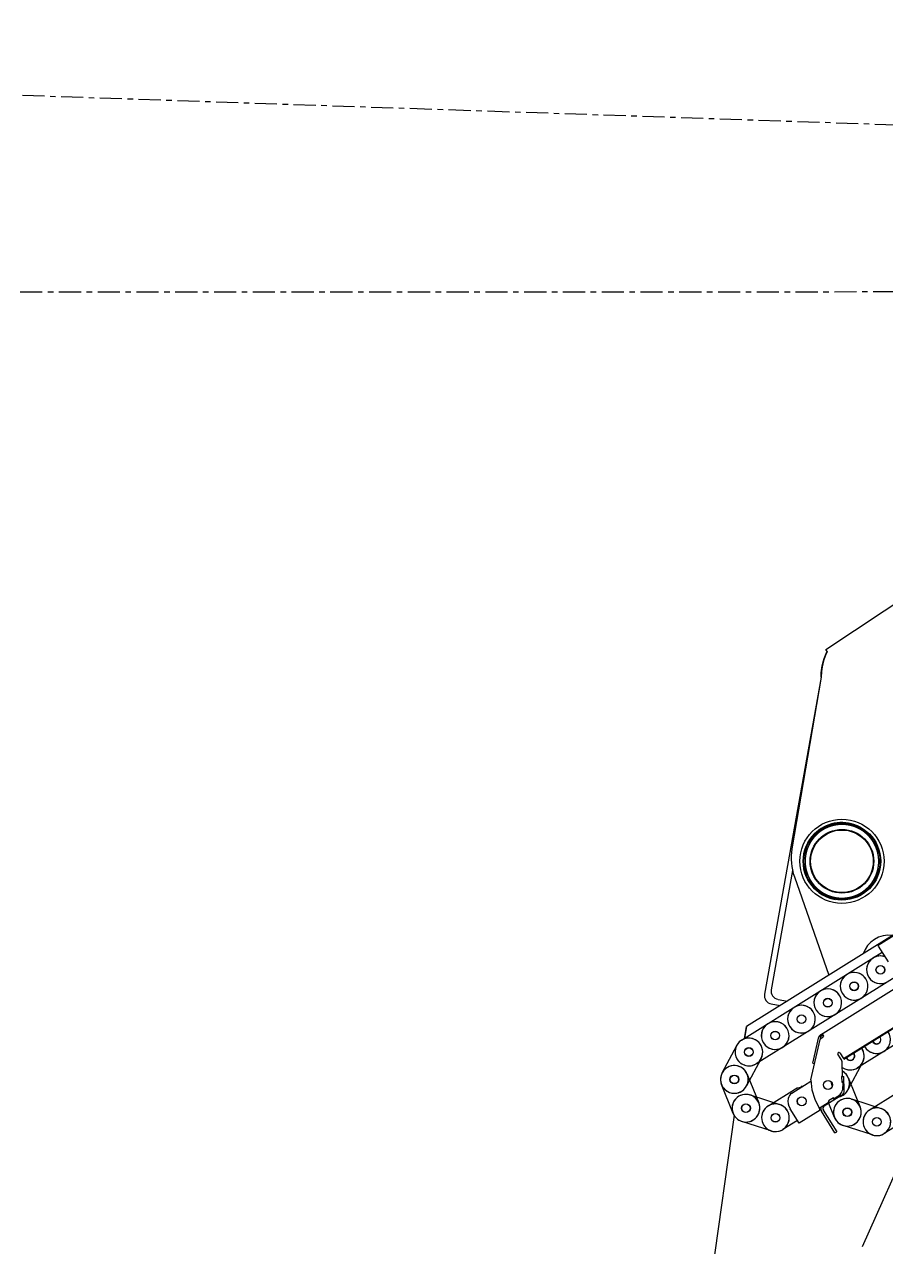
# Model space of a CAD drawing. Extents: x -79364 to 3230, y 28528 to 72157.
# Drawn here: x -70191 to -68636, y 54104 to 56311 of the extents above; entities that cross this region are included whole.
import ezdxf

# ---------------------------------------------------------------- set-up
doc = ezdxf.new("R2010")
doc.units = 0
doc.header["$LTSCALE"] = 500
doc.linetypes.add('CENTER', pattern=[7, 4, -1, 1, -1])
doc.layers.get('0').update_dxf_attribs({"linetype": 'CONTINUOUS'})
doc.layers.add('S0CE1', color=1, linetype='CENTER')
doc.layers.add('S0CO1', color=1, linetype='CONTINUOUS')

# ---------------------------------------------------------------- blocks, each defined once
blk = doc.blocks.new('PK65002M m platform_side')
at = {"linetype": 'Continuous'}
for p, q in [((-11748.7, 6044.3), (-10238.3, 7044)), ((-11758.7, 5348.5), (-9916, 6499.9)), ((-10127.1, 6464.3), (-11654.7, 5509.8)), ((-11717.2, 5305.4), (-9954.7, 6406.8)), ((-11716.4, 5304.2), (-9953.9, 6405.5)), ((-10639.9, 6067.7), (-11874.6, 5296.2)), ((-10456.8, 6060.5), (-11691.5, 5288.9)), ((-11746.3, 6040.6), (-11748.7, 6044.3)), ((-11757.6, 5994), (-11859.5, 5421.8)), ((-11757.2, 5994.3), (-11810.1, 5684.1)), ((-11780.6, 5693.5), (-11782.1, 5693.8)), ((-11779.1, 5699), (-11779.9, 5694.7)), ((-11809, 5645), (-11847.5, 5429.9)), ((-11805.8, 5633.8), (-11743.3, 5456.2)), ((-11584.2, 5555.7), (-11892.1, 5363.3)), ((-11901.1, 5338.6), (-11647, 5497.4)), ((-11654.4, 5509.4), (-11654.7, 5509.8)), ((-11653.8, 5508.3), (-11654.4, 5509.4)), ((-11636.1, 5480.1), (-11653.8, 5508.3)), ((-11673.7, 5456.5), (-11673.6, 5456.5)), ((-11673.7, 5456.5), (-11673.6, 5456.5)), ((-11668.9, 5448.9), (-11668.9, 5448.9)), ((-11649.4, 5440.8), (-11649.4, 5440.7)), ((-11835.3, 5412.5), (-11818.2, 5409.4)), ((-11721.2, 5426.8), (-11721.1, 5426.9)), ((-11721.2, 5426.8), (-11721.1, 5426.9)), ((-11716.4, 5419.2), (-11716.4, 5419.2)), ((-11696.9, 5411.1), (-11696.9, 5411.1)), ((-11847.4, 5404.3), (-11831.1, 5401.4)), ((-11768.7, 5397.2), (-11768.6, 5397.2)), ((-11768.7, 5397.2), (-11768.6, 5397.2)), ((-11763.9, 5389.6), (-11763.9, 5389.5)), ((-11895.9, 5341.8), (-11892.1, 5363.3)), ((-11892.1, 5363.3), (-11895.9, 5341.8)), ((-11892.1, 5363.3), (-11892.1, 5363.3)), ((-11816.2, 5367.5), (-11816.1, 5367.5)), ((-11816.2, 5367.5), (-11816.1, 5367.5)), ((-11744.4, 5381.4), (-11744.4, 5381.4)), ((-11811.3, 5359.9), (-11811.4, 5359.9)), ((-11791.8, 5351.8), (-11791.8, 5351.7)), ((-11776.2, 5267.3), (-11759.4, 5340)), ((-11772.3, 5297.5), (-11761.4, 5344.8)), ((-11758.4, 5344.1), (-11761.4, 5344.8)), ((-11760.1, 5347.2), (-11757.8, 5345.3)), ((-11758.4, 5344.1), (-11759, 5341.8)), ((-11758.7, 5348.5), (-11757.1, 5346)), ((-11758.1, 5341.8), (-11754.5, 5344)), ((-11757.7, 5349.1), (-11756.7, 5349.8)), ((-11753.5, 5348.2), (-11757.1, 5346)), ((-11756.7, 5349.8), (-11755.7, 5350.2)), ((-11756.1, 5346.6), (-11755.1, 5347.2)), ((-11755.1, 5347.2), (-11754.2, 5347.7)), ((-11753.7, 5345), (-11754.5, 5344)), ((-11754.2, 5347.7), (-11753.5, 5347.8)), ((-11754.1, 5349.3), (-11753.6, 5347.9)), ((-11936.2, 5279.7), (-11909.9, 5329.1)), ((-11863.6, 5337.8), (-11863.6, 5337.8)), ((-11863.6, 5337.8), (-11863.6, 5337.8)), ((-11858.8, 5330.2), (-11858.9, 5330.2)), ((-11839.3, 5322.1), (-11839.3, 5322)), ((-11675.7, 5322.9), (-11675.8, 5322.9)), ((-11645.3, 5317.8), (-11645.3, 5317.8)), ((-11642.7, 5319.4), (-11642.7, 5319.4)), ((-11911.1, 5308.1), (-11911.1, 5308.2)), ((-11903.4, 5297.7), (-11903.4, 5297.8)), ((-11866.5, 5304.2), (-11892.1, 5256.2)), ((-11865.8, 5305.6), (-11866.5, 5304.2)), ((-11772.3, 5297.5), (-11769.3, 5296.8)), ((-11721.7, 5305.1), (-11727, 5313.6)), ((-11723.6, 5315.7), (-11717.2, 5305.4)), ((-11718.6, 5273.5), (-11719.5, 5297.7)), ((-11716.4, 5304.2), (-11717.2, 5305.4)), ((-11683.4, 5297), (-11709, 5248.9)), ((-11682.7, 5298.4), (-11683.4, 5297)), ((-11656.3, 5314.8), (-11656.3, 5314.8)), ((-11895.4, 5293.6), (-11895.5, 5293.5)), ((-11891, 5277.3), (-11890.4, 5275.8)), ((-11890.4, 5275.8), (-11870, 5225.4)), ((-11886.8, 5292.4), (-11886.8, 5292.4)), ((-11718.6, 5273.5), (-11720.6, 5273.4)), ((-11720.6, 5273.4), (-11720.2, 5263)), ((-11718.6, 5273.3), (-11716.7, 5273.3)), ((-11715.8, 5247.3), (-11716.7, 5273.3)), ((-11712.3, 5286.3), (-11712.4, 5286.2)), ((-11703.7, 5285.1), (-11703.7, 5285.1)), ((-11916.3, 5206.6), (-11937.3, 5258.6)), ((-11810.1, 5243.3), (-11775.9, 5264.7)), ((-11793.4, 5253.7), (-11793.3, 5255.2)), ((-11720.2, 5263), (-11718.2, 5263.1)), ((-11716.4, 5263.3), (-11718.3, 5263.3)), ((-11718.2, 5263.1), (-11718, 5254.9)), ((-11707.9, 5270), (-11707.3, 5268.6)), ((-11707.3, 5268.6), (-11686.9, 5218.1)), ((-11929.7, 5248.3), (-11929.7, 5248.3)), ((-11909.1, 5243.4), (-11909.1, 5243.5)), ((-11900.8, 5246.8), (-11900.7, 5246.8)), ((-11885.4, 5239.8), (-11883.9, 5239.3)), ((-11883.9, 5239.3), (-11832.2, 5222.5)), ((-11851.8, 5220.7), (-11805.7, 5249.6)), ((-11720.1, 5239.4), (-11751.9, 5219.5)), ((-11735.2, 5234.6), (-11744.1, 5229.1)), ((-11743, 5227.4), (-11744.1, 5229.1)), ((-11734.2, 5232.9), (-11735.2, 5234.6)), ((-11733.3, 5231.1), (-11734.4, 5232.8)), ((-11727.4, 5237.2), (-11734.2, 5232.9)), ((-11717.7, 5239.6), (-11717.7, 5239.5)), ((-11702.4, 5232.5), (-11700.9, 5232)), ((-11700.9, 5232), (-11649.1, 5215.2)), ((-11668.7, 5213.5), (-11622.6, 5242.3)), ((-11868.4, 5212.7), (-11868.3, 5212.7)), ((-11853.2, 5219.9), (-11851.8, 5220.7)), ((-11821.4, 5215.6), (-11821.4, 5215.6)), ((-11816.6, 5208), (-11816.7, 5207.9)), ((-11797.2, 5188.8), (-11813.6, 5215.1)), ((-11759, 5212.7), (-11797.2, 5188.8)), ((-11761, 5216.2), (-11743, 5227.4)), ((-11759, 5212.7), (-11759.7, 5213.8)), ((-11732.5, 5171.5), (-11756.8, 5210.5)), ((-11753.5, 5212.6), (-11729.1, 5173.6)), ((-11733.3, 5199.4), (-11743.5, 5224.7)), ((-11741.8, 5225.8), (-11742.9, 5227.5)), ((-11670.1, 5212.6), (-11668.7, 5213.5)), ((-11914.7, 5203.3), (-11970.9, 4803.4)), ((-11847.6, 5174.9), (-11900.9, 5192.2)), ((-11888.1, 5191.5), (-11888.1, 5191.5)), ((-11871.1, 5204.1), (-11871.2, 5204.1)), ((-11800.4, 5193.9), (-11826.7, 5177.5)), ((-11817.9, 5186.8), (-11817.9, 5186.8)), ((-11664.6, 5167.7), (-11717.8, 5185)), ((-11688, 5196.8), (-11688.1, 5196.9)), ((-11685.3, 5205.4), (-11685.3, 5205.4)), ((-11682.6, 4966.2), (-11576.5, 5205.1)), ((-11617.3, 5186.7), (-11643.6, 5170.2)), ((-11732.5, 5171.5), (-11729.1, 5173.6)), ((-11716.4, 5184.5), (-11716.4, 5184.5)), ((-11705, 5184.2), (-11705, 5184.3)), ((-11666, 5168.1), (-11666, 5168.1)), ((-11642.3, 5171), (-11642.3, 5171))]:
    blk.add_line(p, q, dxfattribs=at)
for points in [[(-11757.6, 5994), (-11757.6, 5994.4), (-11757.6, 5994.8), (-11757.6, 5995.3), (-11757.6, 5995.7), (-11757.6, 5996.1), (-11757.6, 5996.6), (-11757.5, 5997), (-11757.5, 5997.4), (-11757.5, 5997.9), (-11757.5, 5998.3), (-11757.5, 5998.8), (-11757.4, 5999.2), (-11757.4, 5999.7), (-11757.4, 6000.1), (-11757.3, 6000.6), (-11757.3, 6001), (-11757.3, 6001.5), (-11757.2, 6002), (-11757.2, 6002.4), (-11757.1, 6002.9), (-11757.1, 6003.4), (-11757.1, 6003.8), (-11757, 6004.3), (-11756.9, 6004.8), (-11756.9, 6005.3), (-11756.8, 6005.7), (-11756.8, 6006.2), (-11756.7, 6006.7), (-11756.7, 6007.2), (-11756.6, 6007.7), (-11756.5, 6008.2), (-11756.4, 6008.7), (-11756.4, 6009.1), (-11756.3, 6009.6), (-11756.2, 6010.1), (-11756.1, 6010.6), (-11756.1, 6011.1), (-11756, 6011.6), (-11755.9, 6012.1), (-11755.8, 6012.6), (-11755.7, 6013.1), (-11755.6, 6013.6), (-11755.5, 6014.1), (-11755.4, 6014.6), (-11755.3, 6015.1), (-11755.2, 6015.6), (-11755.1, 6016.1), (-11755, 6016.6), (-11754.9, 6017.1), (-11754.8, 6017.6), (-11754.6, 6018.1), (-11754.5, 6018.6), (-11754.4, 6019.1), (-11754.3, 6019.6), (-11754.2, 6020.1), (-11754, 6020.6), (-11753.9, 6021.1), (-11753.8, 6021.6), (-11753.6, 6022.1), (-11753.5, 6022.6), (-11753.3, 6023.1), (-11753.2, 6023.6), (-11753.1, 6024), (-11752.9, 6024.5), (-11752.8, 6025), (-11752.6, 6025.5), (-11752.5, 6026), (-11752.3, 6026.5), (-11752.2, 6026.9), (-11752, 6027.4), (-11751.8, 6027.9), (-11751.7, 6028.4), (-11751.5, 6028.8), (-11751.3, 6029.3), (-11751.2, 6029.8), (-11751, 6030.2), (-11750.8, 6030.7), (-11750.7, 6031.1), (-11750.5, 6031.6), (-11750.3, 6032), (-11750.1, 6032.5), (-11749.9, 6032.9), (-11749.8, 6033.4), (-11749.6, 6033.8), (-11749.4, 6034.2), (-11749.2, 6034.7), (-11749, 6035.1), (-11748.8, 6035.5), (-11748.6, 6035.9), (-11748.4, 6036.4), (-11748.3, 6036.8), (-11748.1, 6037.2), (-11747.9, 6037.6), (-11747.7, 6038), (-11747.5, 6038.4), (-11747.3, 6038.8), (-11747.1, 6039.1), (-11746.9, 6039.5), (-11746.7, 6039.9), (-11746.5, 6040.3), (-11746.3, 6040.6)], [(-11746.3, 6040.6), (-11746.5, 6040.3), (-11746.7, 6039.9), (-11746.8, 6039.5), (-11747, 6039.2), (-11747.2, 6038.8), (-11747.4, 6038.4), (-11747.6, 6038), (-11747.8, 6037.6), (-11748, 6037.2), (-11748.2, 6036.8), (-11748.4, 6036.4), (-11748.6, 6036), (-11748.8, 6035.6), (-11748.9, 6035.2), (-11749.1, 6034.7), (-11749.3, 6034.3), (-11749.5, 6033.9), (-11749.7, 6033.5), (-11749.8, 6033), (-11750, 6032.6), (-11750.2, 6032.1), (-11750.4, 6031.7), (-11750.5, 6031.2), (-11750.7, 6030.8), (-11750.9, 6030.3), (-11751, 6029.9), (-11751.2, 6029.4), (-11751.4, 6028.9), (-11751.5, 6028.5), (-11751.7, 6028), (-11751.8, 6027.5), (-11752, 6027.1), (-11752.1, 6026.6), (-11752.3, 6026.1), (-11752.4, 6025.6), (-11752.6, 6025.1), (-11752.7, 6024.7), (-11752.9, 6024.2), (-11753, 6023.7), (-11753.2, 6023.2), (-11753.3, 6022.7), (-11753.4, 6022.2), (-11753.6, 6021.7), (-11753.7, 6021.2), (-11753.8, 6020.7), (-11753.9, 6020.2), (-11754.1, 6019.7), (-11754.2, 6019.2), (-11754.3, 6018.7), (-11754.4, 6018.2), (-11754.5, 6017.7), (-11754.6, 6017.2), (-11754.7, 6016.7), (-11754.9, 6016.2), (-11755, 6015.7), (-11755.1, 6015.2), (-11755.2, 6014.7), (-11755.3, 6014.2), (-11755.3, 6013.7), (-11755.4, 6013.2), (-11755.5, 6012.7), (-11755.6, 6012.2), (-11755.7, 6011.7), (-11755.8, 6011.2), (-11755.9, 6010.7), (-11755.9, 6010.2), (-11756, 6009.7), (-11756.1, 6009.2), (-11756.2, 6008.7), (-11756.2, 6008.2), (-11756.3, 6007.7), (-11756.3, 6007.2), (-11756.4, 6006.7), (-11756.5, 6006.2), (-11756.5, 6005.7), (-11756.6, 6005.3), (-11756.6, 6004.8), (-11756.7, 6004.3), (-11756.7, 6003.8), (-11756.8, 6003.3), (-11756.8, 6002.9), (-11756.8, 6002.4), (-11756.9, 6001.9), (-11756.9, 6001.4), (-11757, 6001), (-11757, 6000.5), (-11757, 6000.1), (-11757, 5999.6), (-11757.1, 5999.1), (-11757.1, 5998.7), (-11757.1, 5998.2), (-11757.1, 5997.8), (-11757.1, 5997.3), (-11757.1, 5996.9), (-11757.2, 5996.4), (-11757.2, 5996), (-11757.2, 5995.6), (-11757.2, 5995.1), (-11757.2, 5994.7), (-11757.2, 5994.3)], [(-11757.6, 5994), (-11757.6, 5994.4), (-11757.5, 5994.8), (-11757.5, 5995.2), (-11757.4, 5995.6), (-11757.4, 5996), (-11757.3, 5996.4), (-11757.3, 5996.8), (-11757.2, 5997.2), (-11757.1, 5997.7), (-11757.1, 5997.7)], [(-11712.2, 5727.8), (-11712.5, 5727.8), (-11712.8, 5727.8), (-11713, 5727.9), (-11713.3, 5727.9), (-11713.6, 5727.9), (-11713.9, 5728), (-11714.1, 5728), (-11714.4, 5728), (-11714.7, 5728), (-11715, 5728), (-11715.2, 5728.1), (-11715.5, 5728.1), (-11715.8, 5728.1), (-11716.1, 5728.1), (-11716.3, 5728.1), (-11716.6, 5728.1), (-11716.9, 5728.2), (-11717.2, 5728.2), (-11717.4, 5728.2), (-11717.7, 5728.2), (-11718, 5728.2), (-11718.3, 5728.2), (-11718.6, 5728.2), (-11718.8, 5728.2), (-11719.1, 5728.2), (-11719.4, 5728.2), (-11719.7, 5728.2), (-11719.9, 5728.2), (-11720.2, 5728.2), (-11720.5, 5728.2), (-11720.8, 5728.2), (-11721, 5728.2), (-11721.3, 5728.2), (-11721.6, 5728.2), (-11721.9, 5728.2), (-11722.2, 5728.2), (-11722.4, 5728.2), (-11722.7, 5728.2), (-11723, 5728.2), (-11723.3, 5728.1), (-11723.5, 5728.1), (-11723.8, 5728.1), (-11724.1, 5728.1), (-11724.4, 5728.1), (-11724.6, 5728.1), (-11724.9, 5728), (-11725.2, 5728), (-11725.5, 5728), (-11725.7, 5728), (-11726, 5727.9), (-11726.3, 5727.9), (-11726.6, 5727.9), (-11726.8, 5727.9), (-11727.1, 5727.8), (-11727.4, 5727.8), (-11727.7, 5727.8), (-11727.9, 5727.7), (-11728.2, 5727.7), (-11728.5, 5727.7), (-11728.8, 5727.6), (-11729, 5727.6), (-11729.3, 5727.6), (-11729.6, 5727.5), (-11729.9, 5727.5), (-11730.1, 5727.4), (-11730.4, 5727.4), (-11730.7, 5727.3), (-11731, 5727.3), (-11731.2, 5727.2), (-11731.5, 5727.2), (-11731.8, 5727.2), (-11732, 5727.1), (-11732.3, 5727.1), (-11732.6, 5727), (-11732.9, 5726.9), (-11733.1, 5726.9), (-11733.4, 5726.8), (-11733.7, 5726.8), (-11733.9, 5726.7), (-11734.2, 5726.7), (-11734.5, 5726.6), (-11734.8, 5726.5), (-11735, 5726.5), (-11735.3, 5726.4), (-11735.6, 5726.3), (-11735.8, 5726.3), (-11736.1, 5726.2), (-11736.4, 5726.1), (-11736.6, 5726.1), (-11736.9, 5726), (-11737.2, 5725.9), (-11737.4, 5725.9), (-11737.7, 5725.8), (-11738, 5725.7), (-11738.2, 5725.6), (-11738.5, 5725.6), (-11738.8, 5725.5), (-11739, 5725.4), (-11739.3, 5725.3), (-11739.6, 5725.2), (-11739.8, 5725.2), (-11740.1, 5725.1), (-11740.4, 5725), (-11740.6, 5724.9), (-11740.9, 5724.8), (-11741.1, 5724.7), (-11741.4, 5724.6), (-11741.7, 5724.6), (-11741.9, 5724.5), (-11742.2, 5724.4), (-11742.4, 5724.3), (-11742.7, 5724.2), (-11743, 5724.1), (-11743.2, 5724), (-11743.5, 5723.9), (-11743.7, 5723.8), (-11744, 5723.7), (-11744.3, 5723.6), (-11744.5, 5723.5), (-11744.8, 5723.4), (-11745, 5723.3), (-11745.3, 5723.2), (-11745.5, 5723.1), (-11745.8, 5723), (-11746.1, 5722.9), (-11746.3, 5722.7), (-11746.6, 5722.6), (-11746.8, 5722.5), (-11747.1, 5722.4), (-11747.3, 5722.3), (-11747.6, 5722.2), (-11747.8, 5722.1), (-11748.1, 5721.9), (-11748.3, 5721.8), (-11748.6, 5721.7), (-11748.8, 5721.6), (-11749.1, 5721.5), (-11749.3, 5721.4), (-11749.6, 5721.2), (-11749.8, 5721.1), (-11750.1, 5721), (-11750.3, 5720.9), (-11750.6, 5720.7), (-11750.8, 5720.6), (-11751, 5720.5), (-11751.3, 5720.3), (-11751.5, 5720.2), (-11751.8, 5720.1), (-11752, 5719.9), (-11752.3, 5719.8), (-11752.5, 5719.7), (-11752.7, 5719.5), (-11753, 5719.4), (-11753.2, 5719.3), (-11753.5, 5719.1), (-11753.7, 5719), (-11753.9, 5718.8), (-11754.2, 5718.7), (-11754.4, 5718.6), (-11754.6, 5718.4), (-11754.9, 5718.3), (-11755.1, 5718.1), (-11755.4, 5718), (-11755.6, 5717.8), (-11755.8, 5717.7), (-11756, 5717.5), (-11756.3, 5717.4), (-11756.5, 5717.2), (-11756.7, 5717.1), (-11757, 5716.9), (-11757.2, 5716.8), (-11757.4, 5716.6), (-11757.7, 5716.4), (-11757.9, 5716.3), (-11758.1, 5716.1), (-11758.3, 5716), (-11758.6, 5715.8), (-11758.8, 5715.6), (-11759, 5715.5), (-11759.2, 5715.3), (-11759.5, 5715.2), (-11759.7, 5715), (-11759.9, 5714.8), (-11760.1, 5714.7), (-11760.3, 5714.5), (-11760.6, 5714.3), (-11760.8, 5714.2), (-11761, 5714), (-11761.2, 5713.8), (-11761.4, 5713.6), (-11761.6, 5713.5), (-11761.9, 5713.3), (-11762.1, 5713.1), (-11762.3, 5712.9), (-11762.5, 5712.8), (-11762.7, 5712.6), (-11762.9, 5712.4), (-11763.1, 5712.2), (-11763.3, 5712)], [(-11666, 5700.8), (-11666.2, 5701), (-11666.4, 5701.2), (-11666.5, 5701.4), (-11666.7, 5701.6), (-11666.9, 5701.9), (-11667, 5702.1), (-11667.2, 5702.3), (-11667.4, 5702.5), (-11667.5, 5702.7), (-11667.7, 5703), (-11667.9, 5703.2), (-11668, 5703.4), (-11668.2, 5703.6), (-11668.4, 5703.8), (-11668.6, 5704), (-11668.7, 5704.3), (-11668.9, 5704.5), (-11669.1, 5704.7), (-11669.3, 5704.9), (-11669.5, 5705.1), (-11669.6, 5705.3), (-11669.8, 5705.5), (-11670, 5705.7), (-11670.2, 5705.9), (-11670.4, 5706.1), (-11670.6, 5706.3), (-11670.7, 5706.5), (-11670.9, 5706.7), (-11671.1, 5707), (-11671.3, 5707.2), (-11671.5, 5707.4), (-11671.7, 5707.6), (-11671.9, 5707.8), (-11672.1, 5708), (-11672.3, 5708.2), (-11672.5, 5708.4), (-11672.7, 5708.6), (-11672.8, 5708.7), (-11673, 5708.9), (-11673.2, 5709.1), (-11673.4, 5709.3), (-11673.6, 5709.5), (-11673.8, 5709.7), (-11674, 5709.9), (-11674.2, 5710.1), (-11674.4, 5710.3), (-11674.6, 5710.5), (-11674.8, 5710.7), (-11675, 5710.8), (-11675.3, 5711), (-11675.5, 5711.2), (-11675.7, 5711.4), (-11675.9, 5711.6), (-11676.1, 5711.8), (-11676.3, 5712), (-11676.5, 5712.1), (-11676.7, 5712.3), (-11676.9, 5712.5), (-11677.1, 5712.7), (-11677.3, 5712.8), (-11677.6, 5713), (-11677.8, 5713.2), (-11678, 5713.4), (-11678.2, 5713.5), (-11678.4, 5713.7), (-11678.6, 5713.9), (-11678.8, 5714.1), (-11679.1, 5714.2), (-11679.3, 5714.4), (-11679.5, 5714.6), (-11679.7, 5714.7), (-11679.9, 5714.9), (-11680.2, 5715.1), (-11680.4, 5715.2), (-11680.6, 5715.4), (-11680.8, 5715.6), (-11681.1, 5715.7), (-11681.3, 5715.9), (-11681.5, 5716), (-11681.7, 5716.2), (-11682, 5716.4), (-11682.2, 5716.5), (-11682.4, 5716.7), (-11682.6, 5716.8), (-11682.9, 5717), (-11683.1, 5717.1), (-11683.3, 5717.3), (-11683.6, 5717.4), (-11683.8, 5717.6), (-11684, 5717.7), (-11684.3, 5717.9), (-11684.5, 5718), (-11684.7, 5718.2), (-11685, 5718.3), (-11685.2, 5718.5), (-11685.4, 5718.6), (-11685.7, 5718.8), (-11685.9, 5718.9), (-11686.2, 5719), (-11686.4, 5719.2), (-11686.6, 5719.3), (-11686.9, 5719.5), (-11687.1, 5719.6), (-11687.4, 5719.7), (-11687.6, 5719.9), (-11687.8, 5720), (-11688.1, 5720.1), (-11688.3, 5720.3), (-11688.6, 5720.4), (-11688.8, 5720.5), (-11689.1, 5720.7), (-11689.3, 5720.8), (-11689.6, 5720.9), (-11689.8, 5721), (-11690, 5721.2), (-11690.3, 5721.3), (-11690.5, 5721.4), (-11690.8, 5721.5), (-11691, 5721.7), (-11691.3, 5721.8), (-11691.5, 5721.9), (-11691.8, 5722), (-11692, 5722.1), (-11692.3, 5722.2), (-11692.5, 5722.4), (-11692.8, 5722.5), (-11693.1, 5722.6), (-11693.3, 5722.7), (-11693.6, 5722.8), (-11693.8, 5722.9), (-11694.1, 5723), (-11694.3, 5723.1), (-11694.6, 5723.2), (-11694.8, 5723.3), (-11695.1, 5723.4), (-11695.3, 5723.5), (-11695.6, 5723.6), (-11695.9, 5723.7), (-11696.1, 5723.8), (-11696.4, 5723.9), (-11696.6, 5724), (-11696.9, 5724.1), (-11697.2, 5724.2), (-11697.4, 5724.3), (-11697.7, 5724.4), (-11697.9, 5724.5), (-11698.2, 5724.6), (-11698.5, 5724.7), (-11698.7, 5724.8), (-11699, 5724.9), (-11699.3, 5724.9), (-11699.5, 5725), (-11699.8, 5725.1), (-11700, 5725.2), (-11700.3, 5725.3), (-11700.6, 5725.4), (-11700.8, 5725.4), (-11701.1, 5725.5), (-11701.4, 5725.6), (-11701.6, 5725.7), (-11701.9, 5725.8), (-11702.2, 5725.8), (-11702.4, 5725.9), (-11702.7, 5726), (-11703, 5726), (-11703.2, 5726.1), (-11703.5, 5726.2), (-11703.8, 5726.2), (-11704, 5726.3), (-11704.3, 5726.4), (-11704.6, 5726.4), (-11704.8, 5726.5), (-11705.1, 5726.6), (-11705.4, 5726.6), (-11705.7, 5726.7), (-11705.9, 5726.7), (-11706.2, 5726.8), (-11706.5, 5726.9), (-11706.7, 5726.9), (-11707, 5727), (-11707.3, 5727), (-11707.6, 5727.1), (-11707.8, 5727.1), (-11708.1, 5727.2), (-11708.4, 5727.2), (-11708.6, 5727.3), (-11708.9, 5727.3), (-11709.2, 5727.4), (-11709.5, 5727.4), (-11709.7, 5727.4), (-11710, 5727.5), (-11710.3, 5727.5), (-11710.6, 5727.6), (-11710.8, 5727.6), (-11711.1, 5727.6), (-11711.4, 5727.7), (-11711.7, 5727.7), (-11711.9, 5727.8), (-11712.2, 5727.8)], [(-11763.3, 5712), (-11763.6, 5711.9), (-11763.8, 5711.7), (-11764, 5711.5), (-11764.2, 5711.3), (-11764.4, 5711.1), (-11764.6, 5710.9), (-11764.8, 5710.8), (-11765, 5710.6), (-11765.2, 5710.4), (-11765.4, 5710.2), (-11765.6, 5710), (-11765.8, 5709.8), (-11766, 5709.6), (-11766.2, 5709.4), (-11766.4, 5709.2), (-11766.6, 5709), (-11766.8, 5708.8), (-11767, 5708.7), (-11767.2, 5708.5), (-11767.4, 5708.3), (-11767.6, 5708.1), (-11767.8, 5707.9), (-11768, 5707.7), (-11768.1, 5707.5), (-11768.3, 5707.3), (-11768.5, 5707.1), (-11768.7, 5706.9), (-11768.9, 5706.6), (-11769.1, 5706.4), (-11769.3, 5706.2), (-11769.5, 5706), (-11769.6, 5705.8), (-11769.8, 5705.6), (-11770, 5705.4), (-11770.2, 5705.2), (-11770.4, 5705), (-11770.5, 5704.8), (-11770.7, 5704.6), (-11770.9, 5704.4), (-11771.1, 5704.1), (-11771.3, 5703.9), (-11771.4, 5703.7), (-11771.6, 5703.5), (-11771.8, 5703.3), (-11772, 5703.1), (-11772.1, 5702.9), (-11772.3, 5702.6), (-11772.5, 5702.4), (-11772.6, 5702.2), (-11772.8, 5702), (-11773, 5701.8), (-11773.1, 5701.5), (-11773.3, 5701.3), (-11773.5, 5701.1), (-11773.6, 5700.9), (-11773.8, 5700.6), (-11774, 5700.4), (-11774.1, 5700.2), (-11774.3, 5700), (-11774.4, 5699.7), (-11774.6, 5699.5), (-11774.7, 5699.3), (-11774.9, 5699.1), (-11775.1, 5698.8), (-11775.2, 5698.6), (-11775.4, 5698.4), (-11775.5, 5698.1), (-11775.7, 5697.9), (-11775.8, 5697.7), (-11776, 5697.4), (-11776.1, 5697.2), (-11776.3, 5697), (-11776.4, 5696.7), (-11776.6, 5696.5), (-11776.7, 5696.3), (-11776.8, 5696), (-11777, 5695.8), (-11777.1, 5695.6), (-11777.3, 5695.3), (-11777.4, 5695.1), (-11777.5, 5694.8), (-11777.7, 5694.6), (-11777.8, 5694.4), (-11778, 5694.1), (-11778.1, 5693.9), (-11778.2, 5693.6), (-11778.4, 5693.4), (-11778.5, 5693.1), (-11778.6, 5692.9), (-11778.7, 5692.7), (-11778.9, 5692.4), (-11779, 5692.2), (-11779.1, 5691.9), (-11779.2, 5691.7), (-11779.4, 5691.4), (-11779.5, 5691.2), (-11779.6, 5690.9), (-11779.7, 5690.7), (-11779.9, 5690.4), (-11780, 5690.2), (-11780.1, 5689.9), (-11780.2, 5689.7), (-11780.3, 5689.4), (-11780.4, 5689.2), (-11780.6, 5688.9), (-11780.7, 5688.7), (-11780.8, 5688.4), (-11780.9, 5688.2), (-11781, 5687.9), (-11781.1, 5687.7), (-11781.2, 5687.4), (-11781.3, 5687.1), (-11781.4, 5686.9), (-11781.5, 5686.6), (-11781.6, 5686.4), (-11781.7, 5686.1), (-11781.8, 5685.9), (-11781.9, 5685.6), (-11782, 5685.3), (-11782.1, 5685.1), (-11782.2, 5684.8), (-11782.3, 5684.6), (-11782.4, 5684.3), (-11782.5, 5684), (-11782.6, 5683.8), (-11782.7, 5683.5), (-11782.8, 5683.3), (-11782.9, 5683), (-11783, 5682.7), (-11783.1, 5682.5), (-11783.1, 5682.2), (-11783.2, 5681.9), (-11783.3, 5681.7), (-11783.4, 5681.4), (-11783.5, 5681.2), (-11783.5, 5680.9), (-11783.6, 5680.6), (-11783.7, 5680.4), (-11783.8, 5680.1), (-11783.9, 5679.8), (-11783.9, 5679.6), (-11784, 5679.3), (-11784.1, 5679), (-11784.2, 5678.8), (-11784.2, 5678.5), (-11784.3, 5678.2), (-11784.4, 5678), (-11784.4, 5677.7), (-11784.5, 5677.4), (-11784.6, 5677.1), (-11784.6, 5676.9), (-11784.7, 5676.6), (-11784.7, 5676.3), (-11784.8, 5676.1), (-11784.9, 5675.8), (-11784.9, 5675.5), (-11785, 5675.3), (-11785, 5675)], [(-11654.7, 5648.5), (-11654.7, 5648.7), (-11654.6, 5649), (-11654.5, 5649.3), (-11654.5, 5649.6), (-11654.4, 5649.8), (-11654.4, 5650.1), (-11654.3, 5650.4), (-11654.3, 5650.6), (-11654.3, 5650.9), (-11654.2, 5651.2), (-11654.2, 5651.5), (-11654.1, 5651.7), (-11654.1, 5652), (-11654, 5652.3), (-11654, 5652.6), (-11654, 5652.8), (-11653.9, 5653.1), (-11653.9, 5653.4), (-11653.9, 5653.7), (-11653.8, 5653.9), (-11653.8, 5654.2), (-11653.8, 5654.5), (-11653.7, 5654.8), (-11653.7, 5655), (-11653.7, 5655.3), (-11653.7, 5655.6), (-11653.6, 5655.9), (-11653.6, 5656.1), (-11653.6, 5656.4), (-11653.6, 5656.7), (-11653.5, 5657), (-11653.5, 5657.2), (-11653.5, 5657.5), (-11653.5, 5657.8), (-11653.5, 5658.1), (-11653.5, 5658.3), (-11653.4, 5658.6), (-11653.4, 5658.9), (-11653.4, 5659.2), (-11653.4, 5659.4), (-11653.4, 5659.7), (-11653.4, 5660), (-11653.4, 5660.3), (-11653.4, 5660.6), (-11653.4, 5660.8), (-11653.4, 5661.1), (-11653.4, 5661.4), (-11653.4, 5661.7), (-11653.4, 5661.9), (-11653.4, 5662.2), (-11653.4, 5662.5), (-11653.4, 5662.8), (-11653.4, 5663), (-11653.4, 5663.3), (-11653.4, 5663.6), (-11653.4, 5663.9), (-11653.4, 5664.1), (-11653.4, 5664.4), (-11653.4, 5664.7), (-11653.4, 5665), (-11653.5, 5665.3), (-11653.5, 5665.5), (-11653.5, 5665.8), (-11653.5, 5666.1), (-11653.5, 5666.4), (-11653.6, 5666.6), (-11653.6, 5666.9), (-11653.6, 5667.2), (-11653.6, 5667.5), (-11653.6, 5667.7), (-11653.7, 5668), (-11653.7, 5668.3), (-11653.7, 5668.6), (-11653.8, 5668.8), (-11653.8, 5669.1), (-11653.8, 5669.4), (-11653.8, 5669.7), (-11653.9, 5669.9), (-11653.9, 5670.2), (-11653.9, 5670.5), (-11654, 5670.8), (-11654, 5671), (-11654.1, 5671.3), (-11654.1, 5671.6), (-11654.1, 5671.9), (-11654.2, 5672.1), (-11654.2, 5672.4), (-11654.3, 5672.7), (-11654.3, 5672.9), (-11654.4, 5673.2), (-11654.4, 5673.5), (-11654.5, 5673.8), (-11654.5, 5674), (-11654.6, 5674.3), (-11654.6, 5674.6), (-11654.7, 5674.9), (-11654.7, 5675.1), (-11654.8, 5675.4), (-11654.8, 5675.7), (-11654.9, 5675.9), (-11655, 5676.2), (-11655, 5676.5), (-11655.1, 5676.7), (-11655.2, 5677), (-11655.2, 5677.3), (-11655.3, 5677.6), (-11655.3, 5677.8), (-11655.4, 5678.1), (-11655.5, 5678.4), (-11655.6, 5678.6), (-11655.6, 5678.9), (-11655.7, 5679.2), (-11655.8, 5679.4), (-11655.8, 5679.7), (-11655.9, 5680), (-11656, 5680.2), (-11656.1, 5680.5), (-11656.2, 5680.8), (-11656.2, 5681), (-11656.3, 5681.3), (-11656.4, 5681.5), (-11656.5, 5681.8), (-11656.6, 5682.1), (-11656.6, 5682.3), (-11656.7, 5682.6), (-11656.8, 5682.9), (-11656.9, 5683.1), (-11657, 5683.4), (-11657.1, 5683.6), (-11657.2, 5683.9), (-11657.3, 5684.2), (-11657.4, 5684.4), (-11657.5, 5684.7), (-11657.6, 5685), (-11657.7, 5685.2), (-11657.8, 5685.5), (-11657.9, 5685.7), (-11658, 5686), (-11658.1, 5686.2), (-11658.2, 5686.5), (-11658.3, 5686.8), (-11658.4, 5687), (-11658.5, 5687.3), (-11658.6, 5687.5), (-11658.7, 5687.8), (-11658.8, 5688), (-11658.9, 5688.3), (-11659, 5688.5), (-11659.1, 5688.8), (-11659.2, 5689), (-11659.4, 5689.3), (-11659.5, 5689.5), (-11659.6, 5689.8), (-11659.7, 5690.1), (-11659.8, 5690.3), (-11659.9, 5690.5), (-11660.1, 5690.8), (-11660.2, 5691), (-11660.3, 5691.3), (-11660.4, 5691.5), (-11660.6, 5691.8), (-11660.7, 5692), (-11660.8, 5692.3), (-11660.9, 5692.5), (-11661.1, 5692.8), (-11661.2, 5693), (-11661.3, 5693.3), (-11661.5, 5693.5), (-11661.6, 5693.7), (-11661.7, 5694), (-11661.9, 5694.2), (-11662, 5694.5), (-11662.1, 5694.7), (-11662.3, 5695), (-11662.4, 5695.2), (-11662.5, 5695.4), (-11662.7, 5695.7), (-11662.8, 5695.9), (-11663, 5696.1), (-11663.1, 5696.4), (-11663.3, 5696.6), (-11663.4, 5696.9), (-11663.6, 5697.1), (-11663.7, 5697.3), (-11663.8, 5697.6), (-11664, 5697.8), (-11664.1, 5698), (-11664.3, 5698.3), (-11664.5, 5698.5), (-11664.6, 5698.7), (-11664.8, 5698.9), (-11664.9, 5699.2), (-11665.1, 5699.4), (-11665.2, 5699.6), (-11665.4, 5699.9), (-11665.5, 5700.1), (-11665.7, 5700.3), (-11665.9, 5700.5), (-11666, 5700.8)], [(-11785, 5675), (-11785.1, 5674.7), (-11785.1, 5674.4), (-11785.2, 5674.2), (-11785.2, 5673.9), (-11785.3, 5673.6), (-11785.3, 5673.4), (-11785.4, 5673.1), (-11785.4, 5672.8), (-11785.5, 5672.5), (-11785.5, 5672.3), (-11785.6, 5672), (-11785.6, 5671.7), (-11785.7, 5671.4), (-11785.7, 5671.2), (-11785.7, 5670.9), (-11785.8, 5670.6), (-11785.8, 5670.3), (-11785.8, 5670.1), (-11785.9, 5669.8), (-11785.9, 5669.5), (-11785.9, 5669.2), (-11786, 5669), (-11786, 5668.7), (-11786, 5668.4), (-11786.1, 5668.1), (-11786.1, 5667.9), (-11786.1, 5667.6), (-11786.1, 5667.3), (-11786.2, 5667), (-11786.2, 5666.8), (-11786.2, 5666.5), (-11786.2, 5666.2), (-11786.2, 5665.9), (-11786.3, 5665.7), (-11786.3, 5665.4), (-11786.3, 5665.1), (-11786.3, 5664.8), (-11786.3, 5664.6), (-11786.3, 5664.3), (-11786.3, 5664), (-11786.3, 5663.7), (-11786.3, 5663.5), (-11786.4, 5663.2), (-11786.4, 5662.9), (-11786.4, 5662.6), (-11786.4, 5662.3), (-11786.4, 5662.1), (-11786.4, 5661.8), (-11786.4, 5661.5), (-11786.4, 5661.2), (-11786.4, 5661), (-11786.4, 5660.7), (-11786.4, 5660.4), (-11786.4, 5660.1), (-11786.3, 5659.9), (-11786.3, 5659.6), (-11786.3, 5659.3), (-11786.3, 5659), (-11786.3, 5658.7), (-11786.3, 5658.5), (-11786.3, 5658.2), (-11786.3, 5657.9), (-11786.2, 5657.6), (-11786.2, 5657.4), (-11786.2, 5657.1), (-11786.2, 5656.8), (-11786.2, 5656.5), (-11786.1, 5656.3), (-11786.1, 5656), (-11786.1, 5655.7), (-11786.1, 5655.4), (-11786, 5655.2), (-11786, 5654.9), (-11786, 5654.6), (-11786, 5654.3), (-11785.9, 5654.1), (-11785.9, 5653.8), (-11785.9, 5653.5), (-11785.8, 5653.2), (-11785.8, 5653), (-11785.8, 5652.7), (-11785.7, 5652.4), (-11785.7, 5652.1), (-11785.6, 5651.9), (-11785.6, 5651.6), (-11785.6, 5651.3), (-11785.5, 5651), (-11785.5, 5650.8), (-11785.4, 5650.5), (-11785.4, 5650.2), (-11785.3, 5650), (-11785.3, 5649.7), (-11785.2, 5649.4), (-11785.2, 5649.1), (-11785.1, 5648.9), (-11785.1, 5648.6), (-11785, 5648.3), (-11784.9, 5648.1), (-11784.9, 5647.8), (-11784.8, 5647.5), (-11784.8, 5647.2), (-11784.7, 5647), (-11784.7, 5646.7), (-11784.6, 5646.4), (-11784.5, 5646.2), (-11784.5, 5645.9), (-11784.4, 5645.6), (-11784.3, 5645.4), (-11784.3, 5645.1), (-11784.2, 5644.8), (-11784.1, 5644.6), (-11784, 5644.3), (-11784, 5644), (-11783.9, 5643.8), (-11783.8, 5643.5), (-11783.7, 5643.2), (-11783.7, 5643), (-11783.6, 5642.7), (-11783.5, 5642.4), (-11783.4, 5642.2), (-11783.3, 5641.9), (-11783.3, 5641.6), (-11783.2, 5641.4), (-11783.1, 5641.1), (-11783, 5640.8), (-11782.9, 5640.6), (-11782.8, 5640.3), (-11782.7, 5640.1), (-11782.6, 5639.8), (-11782.6, 5639.5), (-11782.5, 5639.3), (-11782.4, 5639), (-11782.3, 5638.8), (-11782.2, 5638.5), (-11782.1, 5638.2), (-11782, 5638), (-11781.9, 5637.7), (-11781.8, 5637.5), (-11781.7, 5637.2), (-11781.6, 5636.9), (-11781.5, 5636.7), (-11781.4, 5636.4), (-11781.3, 5636.2), (-11781.2, 5635.9), (-11781.1, 5635.7), (-11780.9, 5635.4), (-11780.8, 5635.2), (-11780.7, 5634.9), (-11780.6, 5634.7), (-11780.5, 5634.4), (-11780.4, 5634.1), (-11780.3, 5633.9), (-11780.1, 5633.6), (-11780, 5633.4), (-11779.9, 5633.1), (-11779.8, 5632.9), (-11779.7, 5632.6), (-11779.6, 5632.4), (-11779.4, 5632.1), (-11779.3, 5631.9), (-11779.2, 5631.7), (-11779.1, 5631.4), (-11778.9, 5631.2), (-11778.8, 5630.9), (-11778.7, 5630.7), (-11778.5, 5630.4), (-11778.4, 5630.2), (-11778.3, 5629.9), (-11778.1, 5629.7), (-11778, 5629.5), (-11777.9, 5629.2), (-11777.7, 5629), (-11777.6, 5628.7), (-11777.5, 5628.5), (-11777.3, 5628.3), (-11777.2, 5628), (-11777, 5627.8), (-11776.9, 5627.5), (-11776.8, 5627.3), (-11776.6, 5627.1), (-11776.5, 5626.8), (-11776.3, 5626.6), (-11776.2, 5626.4), (-11776, 5626.1), (-11775.9, 5625.9), (-11775.7, 5625.7), (-11775.6, 5625.4), (-11775.4, 5625.2), (-11775.3, 5625), (-11775.1, 5624.7), (-11775, 5624.5), (-11774.8, 5624.3), (-11774.7, 5624), (-11774.5, 5623.8), (-11774.3, 5623.6), (-11774.2, 5623.4), (-11774, 5623.1), (-11773.9, 5622.9), (-11773.7, 5622.7)], [(-11676.4, 5611.4), (-11676.2, 5611.6), (-11676, 5611.8), (-11675.8, 5612), (-11675.6, 5612.1), (-11675.3, 5612.3), (-11675.1, 5612.5), (-11674.9, 5612.7), (-11674.7, 5612.9), (-11674.5, 5613.1), (-11674.3, 5613.3), (-11674.1, 5613.5), (-11673.9, 5613.6), (-11673.7, 5613.8), (-11673.5, 5614), (-11673.3, 5614.2), (-11673.1, 5614.4), (-11672.9, 5614.6), (-11672.7, 5614.8), (-11672.5, 5615), (-11672.4, 5615.2), (-11672.2, 5615.4), (-11672, 5615.6), (-11671.8, 5615.8), (-11671.6, 5616), (-11671.4, 5616.2), (-11671.2, 5616.4), (-11671, 5616.6), (-11670.8, 5616.8), (-11670.6, 5617), (-11670.5, 5617.2), (-11670.3, 5617.4), (-11670.1, 5617.6), (-11669.9, 5617.8), (-11669.7, 5618), (-11669.5, 5618.3), (-11669.4, 5618.5), (-11669.2, 5618.7), (-11669, 5618.9), (-11668.8, 5619.1), (-11668.7, 5619.3), (-11668.5, 5619.5), (-11668.3, 5619.7), (-11668.1, 5620), (-11668, 5620.2), (-11667.8, 5620.4), (-11667.6, 5620.6), (-11667.4, 5620.8), (-11667.3, 5621), (-11667.1, 5621.3), (-11666.9, 5621.5), (-11666.8, 5621.7), (-11666.6, 5621.9), (-11666.4, 5622.1), (-11666.3, 5622.4), (-11666.1, 5622.6), (-11665.9, 5622.8), (-11665.8, 5623), (-11665.6, 5623.3), (-11665.5, 5623.5), (-11665.3, 5623.7), (-11665.1, 5623.9), (-11665, 5624.2), (-11664.8, 5624.4), (-11664.7, 5624.6), (-11664.5, 5624.9), (-11664.4, 5625.1), (-11664.2, 5625.3), (-11664.1, 5625.6), (-11663.9, 5625.8), (-11663.8, 5626), (-11663.6, 5626.3), (-11663.5, 5626.5), (-11663.3, 5626.7), (-11663.2, 5627), (-11663, 5627.2), (-11662.9, 5627.4), (-11662.8, 5627.7), (-11662.6, 5627.9), (-11662.5, 5628.1), (-11662.3, 5628.4), (-11662.2, 5628.6), (-11662.1, 5628.9), (-11661.9, 5629.1), (-11661.8, 5629.3), (-11661.7, 5629.6), (-11661.5, 5629.8), (-11661.4, 5630.1), (-11661.3, 5630.3), (-11661.1, 5630.6), (-11661, 5630.8), (-11660.9, 5631.1), (-11660.7, 5631.3), (-11660.6, 5631.5), (-11660.5, 5631.8), (-11660.4, 5632), (-11660.2, 5632.3), (-11660.1, 5632.5), (-11660, 5632.8), (-11659.9, 5633), (-11659.8, 5633.3), (-11659.6, 5633.5), (-11659.5, 5633.8), (-11659.4, 5634), (-11659.3, 5634.3), (-11659.2, 5634.5), (-11659.1, 5634.8), (-11659, 5635), (-11658.8, 5635.3), (-11658.7, 5635.6), (-11658.6, 5635.8), (-11658.5, 5636.1), (-11658.4, 5636.3), (-11658.3, 5636.6), (-11658.2, 5636.8), (-11658.1, 5637.1), (-11658, 5637.3), (-11657.9, 5637.6), (-11657.8, 5637.9), (-11657.7, 5638.1), (-11657.6, 5638.4), (-11657.5, 5638.6), (-11657.4, 5638.9), (-11657.3, 5639.2), (-11657.2, 5639.4), (-11657.1, 5639.7), (-11657, 5639.9), (-11657, 5640.2), (-11656.9, 5640.5), (-11656.8, 5640.7), (-11656.7, 5641), (-11656.6, 5641.2), (-11656.5, 5641.5), (-11656.4, 5641.8), (-11656.4, 5642), (-11656.3, 5642.3), (-11656.2, 5642.6), (-11656.1, 5642.8), (-11656, 5643.1), (-11656, 5643.4), (-11655.9, 5643.6), (-11655.8, 5643.9), (-11655.7, 5644.2), (-11655.7, 5644.4), (-11655.6, 5644.7), (-11655.5, 5645), (-11655.4, 5645.2), (-11655.4, 5645.5), (-11655.3, 5645.8), (-11655.2, 5646), (-11655.2, 5646.3), (-11655.1, 5646.6), (-11655.1, 5646.8), (-11655, 5647.1), (-11654.9, 5647.4), (-11654.9, 5647.7), (-11654.8, 5647.9), (-11654.8, 5648.2), (-11654.7, 5648.5)], [(-11773.7, 5622.7), (-11773.5, 5622.5), (-11773.4, 5622.2), (-11773.2, 5622), (-11773, 5621.8), (-11772.9, 5621.6), (-11772.7, 5621.4), (-11772.5, 5621.1), (-11772.4, 5620.9), (-11772.2, 5620.7), (-11772, 5620.5), (-11771.9, 5620.3), (-11771.7, 5620), (-11771.5, 5619.8), (-11771.3, 5619.6), (-11771.2, 5619.4), (-11771, 5619.2), (-11770.8, 5619), (-11770.6, 5618.8), (-11770.5, 5618.6), (-11770.3, 5618.3), (-11770.1, 5618.1), (-11769.9, 5617.9), (-11769.7, 5617.7), (-11769.5, 5617.5), (-11769.4, 5617.3), (-11769.2, 5617.1), (-11769, 5616.9), (-11768.8, 5616.7), (-11768.6, 5616.5), (-11768.4, 5616.3), (-11768.2, 5616.1), (-11768, 5615.9), (-11767.9, 5615.7), (-11767.7, 5615.5), (-11767.5, 5615.3), (-11767.3, 5615.1), (-11767.1, 5614.9), (-11766.9, 5614.7), (-11766.7, 5614.5), (-11766.5, 5614.3), (-11766.3, 5614.1), (-11766.1, 5613.9), (-11765.9, 5613.7), (-11765.7, 5613.5), (-11765.5, 5613.3), (-11765.3, 5613.2), (-11765.1, 5613), (-11764.9, 5612.8), (-11764.7, 5612.6), (-11764.5, 5612.4), (-11764.3, 5612.2), (-11764.1, 5612), (-11763.9, 5611.9), (-11763.7, 5611.7), (-11763.4, 5611.5), (-11763.2, 5611.3), (-11763, 5611.1), (-11762.8, 5611), (-11762.6, 5610.8), (-11762.4, 5610.6), (-11762.2, 5610.4), (-11762, 5610.2), (-11761.7, 5610.1), (-11761.5, 5609.9), (-11761.3, 5609.7), (-11761.1, 5609.6), (-11760.9, 5609.4), (-11760.7, 5609.2), (-11760.4, 5609), (-11760.2, 5608.9), (-11760, 5608.7), (-11759.8, 5608.5), (-11759.6, 5608.4), (-11759.3, 5608.2), (-11759.1, 5608), (-11758.9, 5607.9), (-11758.7, 5607.7), (-11758.4, 5607.6), (-11758.2, 5607.4), (-11758, 5607.2), (-11757.8, 5607.1), (-11757.5, 5606.9), (-11757.3, 5606.8), (-11757.1, 5606.6), (-11756.9, 5606.5), (-11756.6, 5606.3), (-11756.4, 5606.2), (-11756.2, 5606), (-11755.9, 5605.8), (-11755.7, 5605.7), (-11755.5, 5605.6), (-11755.2, 5605.4), (-11755, 5605.3), (-11754.8, 5605.1), (-11754.5, 5605), (-11754.3, 5604.8), (-11754, 5604.7), (-11753.8, 5604.5), (-11753.6, 5604.4), (-11753.3, 5604.3), (-11753.1, 5604.1), (-11752.9, 5604), (-11752.6, 5603.8), (-11752.4, 5603.7), (-11752.1, 5603.6), (-11751.9, 5603.4), (-11751.6, 5603.3), (-11751.4, 5603.2), (-11751.2, 5603), (-11750.9, 5602.9), (-11750.7, 5602.8), (-11750.4, 5602.7), (-11750.2, 5602.5), (-11749.9, 5602.4), (-11749.7, 5602.3), (-11749.4, 5602.2), (-11749.2, 5602), (-11748.9, 5601.9), (-11748.7, 5601.8), (-11748.4, 5601.7), (-11748.2, 5601.6), (-11747.9, 5601.4), (-11747.7, 5601.3), (-11747.4, 5601.2), (-11747.2, 5601.1), (-11746.9, 5601), (-11746.7, 5600.9), (-11746.4, 5600.8), (-11746.2, 5600.6), (-11745.9, 5600.5), (-11745.7, 5600.4), (-11745.4, 5600.3), (-11745.2, 5600.2), (-11744.9, 5600.1), (-11744.6, 5600), (-11744.4, 5599.9), (-11744.1, 5599.8), (-11743.9, 5599.7), (-11743.6, 5599.6), (-11743.3, 5599.5), (-11743.1, 5599.4), (-11742.8, 5599.3), (-11742.6, 5599.2), (-11742.3, 5599.1), (-11742, 5599), (-11741.8, 5598.9), (-11741.5, 5598.9), (-11741.3, 5598.8), (-11741, 5598.7), (-11740.7, 5598.6), (-11740.5, 5598.5), (-11740.2, 5598.4), (-11739.9, 5598.3), (-11739.7, 5598.2), (-11739.4, 5598.2), (-11739.2, 5598.1), (-11738.9, 5598), (-11738.6, 5597.9), (-11738.4, 5597.8), (-11738.1, 5597.8), (-11737.8, 5597.7), (-11737.6, 5597.6), (-11737.3, 5597.5), (-11737, 5597.5), (-11736.8, 5597.4), (-11736.5, 5597.3), (-11736.2, 5597.3), (-11736, 5597.2), (-11735.7, 5597.1), (-11735.4, 5597.1), (-11735.1, 5597), (-11734.9, 5596.9), (-11734.6, 5596.9), (-11734.3, 5596.8), (-11734.1, 5596.8), (-11733.8, 5596.7), (-11733.5, 5596.6), (-11733.3, 5596.6), (-11733, 5596.5), (-11732.7, 5596.5), (-11732.4, 5596.4), (-11732.2, 5596.4), (-11731.9, 5596.3), (-11731.6, 5596.3), (-11731.4, 5596.2), (-11731.1, 5596.2), (-11730.8, 5596.1), (-11730.5, 5596.1), (-11730.3, 5596), (-11730, 5596), (-11729.7, 5596), (-11729.4, 5595.9), (-11729.2, 5595.9), (-11728.9, 5595.8), (-11728.6, 5595.8), (-11728.3, 5595.8), (-11728.1, 5595.7), (-11727.8, 5595.7), (-11727.5, 5595.7)], [(-11727.5, 5595.7), (-11727.2, 5595.6), (-11727, 5595.6), (-11726.7, 5595.6), (-11726.4, 5595.5), (-11726.1, 5595.5), (-11725.9, 5595.5), (-11725.6, 5595.5), (-11725.3, 5595.4), (-11725, 5595.4), (-11724.8, 5595.4), (-11724.5, 5595.4), (-11724.2, 5595.4), (-11723.9, 5595.4), (-11723.7, 5595.3), (-11723.4, 5595.3), (-11723.1, 5595.3), (-11722.8, 5595.3), (-11722.6, 5595.3), (-11722.3, 5595.3), (-11722, 5595.3), (-11721.7, 5595.3), (-11721.5, 5595.2), (-11721.2, 5595.2), (-11720.9, 5595.2), (-11720.6, 5595.2), (-11720.3, 5595.2), (-11720.1, 5595.2), (-11719.8, 5595.2), (-11719.5, 5595.2), (-11719.2, 5595.2), (-11719, 5595.2), (-11718.7, 5595.2), (-11718.4, 5595.2), (-11718.1, 5595.2), (-11717.9, 5595.3), (-11717.6, 5595.3), (-11717.3, 5595.3), (-11717, 5595.3), (-11716.7, 5595.3), (-11716.5, 5595.3), (-11716.2, 5595.3), (-11715.9, 5595.3), (-11715.6, 5595.4), (-11715.4, 5595.4), (-11715.1, 5595.4), (-11714.8, 5595.4), (-11714.5, 5595.4), (-11714.3, 5595.5), (-11714, 5595.5), (-11713.7, 5595.5), (-11713.4, 5595.5), (-11713.2, 5595.6), (-11712.9, 5595.6), (-11712.6, 5595.6), (-11712.3, 5595.7), (-11712.1, 5595.7), (-11711.8, 5595.7), (-11711.5, 5595.8), (-11711.2, 5595.8), (-11711, 5595.8), (-11710.7, 5595.9), (-11710.4, 5595.9), (-11710.1, 5595.9), (-11709.9, 5596), (-11709.6, 5596), (-11709.3, 5596.1), (-11709, 5596.1), (-11708.8, 5596.2), (-11708.5, 5596.2), (-11708.2, 5596.3), (-11708, 5596.3), (-11707.7, 5596.4), (-11707.4, 5596.4), (-11707.1, 5596.5), (-11706.9, 5596.5), (-11706.6, 5596.6), (-11706.3, 5596.6), (-11706.1, 5596.7), (-11705.8, 5596.7), (-11705.5, 5596.8), (-11705.2, 5596.9), (-11705, 5596.9), (-11704.7, 5597), (-11704.4, 5597), (-11704.2, 5597.1), (-11703.9, 5597.2), (-11703.6, 5597.2), (-11703.4, 5597.3), (-11703.1, 5597.4), (-11702.8, 5597.4), (-11702.6, 5597.5), (-11702.3, 5597.6), (-11702, 5597.7), (-11701.8, 5597.7), (-11701.5, 5597.8), (-11701.2, 5597.9), (-11701, 5598), (-11700.7, 5598.1), (-11700.4, 5598.1), (-11700.2, 5598.2), (-11699.9, 5598.3), (-11699.6, 5598.4), (-11699.4, 5598.5), (-11699.1, 5598.5), (-11698.9, 5598.6), (-11698.6, 5598.7), (-11698.3, 5598.8), (-11698.1, 5598.9), (-11697.8, 5599), (-11697.5, 5599.1), (-11697.3, 5599.2), (-11697, 5599.3), (-11696.8, 5599.4), (-11696.5, 5599.5), (-11696.2, 5599.6), (-11696, 5599.7), (-11695.7, 5599.8), (-11695.5, 5599.9), (-11695.2, 5600), (-11695, 5600.1), (-11694.7, 5600.2), (-11694.4, 5600.3), (-11694.2, 5600.4), (-11693.9, 5600.5), (-11693.7, 5600.6), (-11693.4, 5600.7), (-11693.2, 5600.8), (-11692.9, 5600.9), (-11692.7, 5601), (-11692.4, 5601.2), (-11692.2, 5601.3), (-11691.9, 5601.4), (-11691.7, 5601.5), (-11691.4, 5601.6), (-11691.2, 5601.7), (-11690.9, 5601.9), (-11690.7, 5602), (-11690.4, 5602.1), (-11690.2, 5602.2), (-11689.9, 5602.4), (-11689.7, 5602.5), (-11689.4, 5602.6), (-11689.2, 5602.7), (-11688.9, 5602.9), (-11688.7, 5603), (-11688.4, 5603.1), (-11688.2, 5603.3), (-11688, 5603.4), (-11687.7, 5603.5), (-11687.5, 5603.7), (-11687.2, 5603.8), (-11687, 5603.9), (-11686.8, 5604.1), (-11686.5, 5604.2), (-11686.3, 5604.3), (-11686, 5604.5), (-11685.8, 5604.6), (-11685.6, 5604.8), (-11685.3, 5604.9), (-11685.1, 5605), (-11684.8, 5605.2), (-11684.6, 5605.3), (-11684.4, 5605.5), (-11684.1, 5605.6), (-11683.9, 5605.8), (-11683.7, 5605.9), (-11683.4, 5606.1), (-11683.2, 5606.2), (-11683, 5606.4), (-11682.8, 5606.5), (-11682.5, 5606.7), (-11682.3, 5606.9), (-11682.1, 5607), (-11681.8, 5607.2), (-11681.6, 5607.3), (-11681.4, 5607.5), (-11681.2, 5607.6), (-11680.9, 5607.8), (-11680.7, 5608), (-11680.5, 5608.1), (-11680.3, 5608.3), (-11680, 5608.5), (-11679.8, 5608.6), (-11679.6, 5608.8), (-11679.4, 5609), (-11679.2, 5609.1), (-11679, 5609.3), (-11678.7, 5609.5), (-11678.5, 5609.6), (-11678.3, 5609.8), (-11678.1, 5610), (-11677.9, 5610.2), (-11677.7, 5610.3), (-11677.4, 5610.5), (-11677.2, 5610.7), (-11677, 5610.9), (-11676.8, 5611.1), (-11676.6, 5611.2), (-11676.4, 5611.4)], [(-11755.7, 5350.2), (-11754.9, 5350.1), (-11754.1, 5349.3)], [(-11753.6, 5347.9), (-11753.4, 5346.4), (-11753.7, 5345)], [(-11776.2, 5267.3), (-11774.2, 5249.4), (-11769.1, 5232.3), (-11761, 5216.2)], [(-11759.7, 5213.8), (-11760.2, 5214.6), (-11760.6, 5215.7), (-11760.9, 5216.3)]]:
    blk.add_lwpolyline(points, dxfattribs=at)
for centre, radius in [((-11719.9, 5661.7), 76), ((-11719.9, 5661.7), 70), ((-11719.9, 5661.7), 68.5), ((-11719.9, 5661.7), 57.5), ((-11719.9, 5661.7), 56.5), ((-11650.4, 5465.8), 8), ((-11650.4, 5465.8), 7.6), ((-11697.9, 5436.1), 8), ((-11697.9, 5436.1), 7.6), ((-11745.4, 5406.4), 8), ((-11745.4, 5406.4), 7.6), ((-11792.9, 5376.7), 8), ((-11792.9, 5376.7), 7.6), ((-11840.4, 5347.1), 8), ((-11840.4, 5347.1), 7.6), ((-11887.9, 5317.4), 8), ((-11887.9, 5317.4), 7.6), ((-11914.1, 5267.9), 8), ((-11914.1, 5267.9), 7.6), ((-11744.9, 5258.1), 8.15), ((-11792.4, 5228.4), 8.1), ((-11792.4, 5228.4), 8), ((-11893.2, 5216), 8), ((-11893.2, 5216), 7.6), ((-11710.1, 5208.7), 8), ((-11710.1, 5208.7), 7.6), ((-11839.9, 5198.7), 8), ((-11839.9, 5198.7), 7.6), ((-11656.8, 5191.4), 8), ((-11656.8, 5191.4), 7.6)]:
    blk.add_circle(centre, radius, dxfattribs=at)
for centre, radius, start, end in [((-11719.7, 5661.7), 70, 80.2086, 148.1797), ((-11719.7, 5661.7), 70, 152.7458, 260.0845), ((-11711.5, 5667.2), 100, 170.3188, 199.5433), ((-11634.5, 5478.4), 50, 83.0321, 160.9678), ((-11650.4, 5465.8), 25, 125.6197, 298.3796), ((-11650.4, 5465.8), 25, 122, 302), ((-11650.4, 5465.8), 25, 70.2082, 125.6197), ((-11650.4, 5465.8), 25, 70.0663, 122), ((-11697.9, 5436.1), 25, 122, 302), ((-11697.9, 5436.1), 25, 125.6197, 298.3796), ((-11697.9, 5436.1), 25, 32, 125.6197), ((-11697.9, 5436.1), 25, 302, 122), ((-11832.7, 5427.3), 15, 169.8943, 214.9133), ((-11745.4, 5406.4), 25, 122, 302), ((-11745.4, 5406.4), 25, 32, 125.6197), ((-11745.4, 5406.4), 25, 302, 122), ((-11697.9, 5436.1), 25, 298.3796, 32), ((-11844.8, 5419.1), 15, 169.3238, 259.9842), ((-11832.7, 5427.3), 15, 214.9133, 259.9321), ((-11745.4, 5406.4), 25, 125.6197, 298.3796), ((-11745.4, 5406.4), 25, 298.3796, 32), ((-11792.9, 5376.7), 25, 122, 302), ((-11792.9, 5376.7), 25, 125.6197, 298.3796), ((-11792.9, 5376.7), 25, 32, 125.6197), ((-11792.9, 5376.7), 25, 302, 122), ((-11792.9, 5376.7), 25, 298.3796, 32), ((-11840.4, 5347.1), 25, 122, 302), ((-11840.4, 5347.1), 25, 125.6197, 298.3796), ((-11840.4, 5347.1), 25, 32, 125.6197), ((-11840.4, 5347.1), 25, 118.4417, 125.6197), ((-11840.4, 5347.1), 25, 302, 122), ((-11887.9, 5317.4), 25, 61.9999, 155.6196), ((-11887.9, 5317.4), 25, 331.9999, 122), ((-11887.9, 5317.4), 25, 328.3795, 61.9999), ((-11840.4, 5347.1), 25, 298.3796, 32), ((-11755.5, 5343.4), 6, 122, 167), ((-11756.5, 5339.3), 3, 122, 166.9999), ((-11755.5, 5343.4), 3, 122, 167), ((-11657.3, 5339.8), 8, 203.8926, 40.1074), ((-11657.3, 5339.8), 7.6, 203.4616, 40.5384), ((-11657.3, 5339.8), 25, 298.3796, 34.5808), ((-11657.3, 5339.8), 25, 302, 34.5862), ((-11887.9, 5317.4), 25, 122, 302), ((-11887.9, 5317.4), 25, 155.6196, 328.3795), ((-11840.4, 5347.1), 25, 298.3796, 305.5589), ((-11704.8, 5310.1), 25, 331.9999, 34.5861), ((-11704.8, 5310.1), 25, 328.3795, 34.5809), ((-11657.3, 5339.8), 25, 209.4191, 298.3796), ((-11657.3, 5339.8), 25, 209.4186, 209.4191), ((-11657.3, 5339.8), 25, 209.4139, 302), ((-11657.3, 5339.8), 25, 298.3802, 305.5553), ((-11725.3, 5314.6), 2, 32, 212), ((-11734.4, 5297.2), 15, 2, 32), ((-11704.8, 5310.1), 25, 234.8899, 328.3795), ((-11704.8, 5310.1), 8, 203.8926, 40.1074), ((-11704.8, 5310.1), 7.6, 203.4616, 40.5384), ((-11914.1, 5267.9), 25, 111.9999, 205.6196), ((-11914.1, 5267.9), 25, 151.9999, 331.9999), ((-11914.1, 5267.9), 25, 205.6196, 18.3796), ((-11914.1, 5267.9), 25, 21.9999, 151.9999), ((-11914.1, 5267.9), 25, 18.3796, 111.9999), ((-11704.8, 5310.1), 25, 234.8108, 302), ((-11731.1, 5260.7), 25, 18.3796, 61.0243), ((-11731.1, 5260.7), 25, 21.9999, 60.9565), ((-11792.4, 5228.4), 25, 93.4503, 125.5589), ((-11792.4, 5228.4), 25, 93.6517, 122), ((-11792.4, 5228.4), 26.8, 87.0307, 91.8021), ((-11731.1, 5260.7), 8, 162.3509, 219.1845), ((-11731.1, 5260.7), 8, 162.3409, 162.3509), ((-11731.1, 5260.7), 7.6, 164.0382, 217.6619), ((-11731.1, 5260.7), 7.6, 164.0371, 164.0382), ((-11731.1, 5260.7), 8, 219.1845, 219.1871), ((-11738, 5254.2), 20, 302, 2), ((-11731.1, 5260.7), 25, 284.3614, 18.3796), ((-11893.2, 5216), 25, 72, 201.9999), ((-11893.2, 5216), 25, 68.3796, 162), ((-11893.2, 5216), 25, 255.6197, 68.3796), ((-11792.4, 5228.4), 25, 167.573, 211.9999), ((-11802.2, 5230.5), 15, 122, 167.573), ((-11710.1, 5208.7), 25, 72, 201.9999), ((-11710.1, 5208.7), 25, 68.3796, 162), ((-11731.1, 5260.7), 25, 284.7175, 331.9999), ((-11731.1, 5260.7), 25, 284.7053, 284.7175), ((-11724.8, 5247), 9, 302, 2), ((-11710.1, 5208.7), 25, 255.6197, 68.3796), ((-11893.2, 5216), 25, 162, 255.6197), ((-11893.2, 5216), 25, 201.9999, 21.9999), ((-11839.9, 5198.7), 25, 118.3796, 212), ((-11839.9, 5198.7), 25, 122, 252), ((-11839.9, 5198.7), 25, 305.6197, 118.3796), ((-11839.9, 5198.7), 25, 252, 72), ((-11749.2, 5215.3), 9, 160.7556, 212), ((-11749.2, 5215.3), 5, 122, 212), ((-11710.1, 5208.7), 25, 162, 255.6197), ((-11710.1, 5208.7), 25, 201.9999, 21.9999), ((-11656.8, 5191.4), 25, 118.3796, 212), ((-11656.8, 5191.4), 25, 122, 252), ((-11656.8, 5191.4), 25, 305.6197, 118.3796), ((-11656.8, 5191.4), 25, 252, 72), ((-11839.9, 5198.7), 25, 212, 305.6197), ((-11710.1, 5208.7), 25, 198.3801, 255.6203), ((-11656.8, 5191.4), 25, 212, 305.6197), ((-11656.8, 5191.4), 25, 248.3801, 305.6202)]:
    blk.add_arc(centre, radius, start, end, dxfattribs=at)

msp = doc.modelspace()

# ---------------------------------------------------------------- linework, layer by layer
at = {"layer": 'S0CE1', "color": 0, "linetype": 'CENTER', "ltscale": 0.02}
for p, q in [((-59870.474, 55833.725), (-73999.729, 56310.563)), ((-74048.583, 55826.073), (-59782.128, 55831.608))]:
    msp.add_line(p, q, dxfattribs=at)

# ---------------------------------------------------------------- block references
at = {"layer": 'S0CO1', "color": 0, "linetype": 'CENTER'}
msp.add_blockref('PK65002M m platform_side', (-56995.028, 49138.088), dxfattribs=at)

doc.saveas('drawing.dxf')
